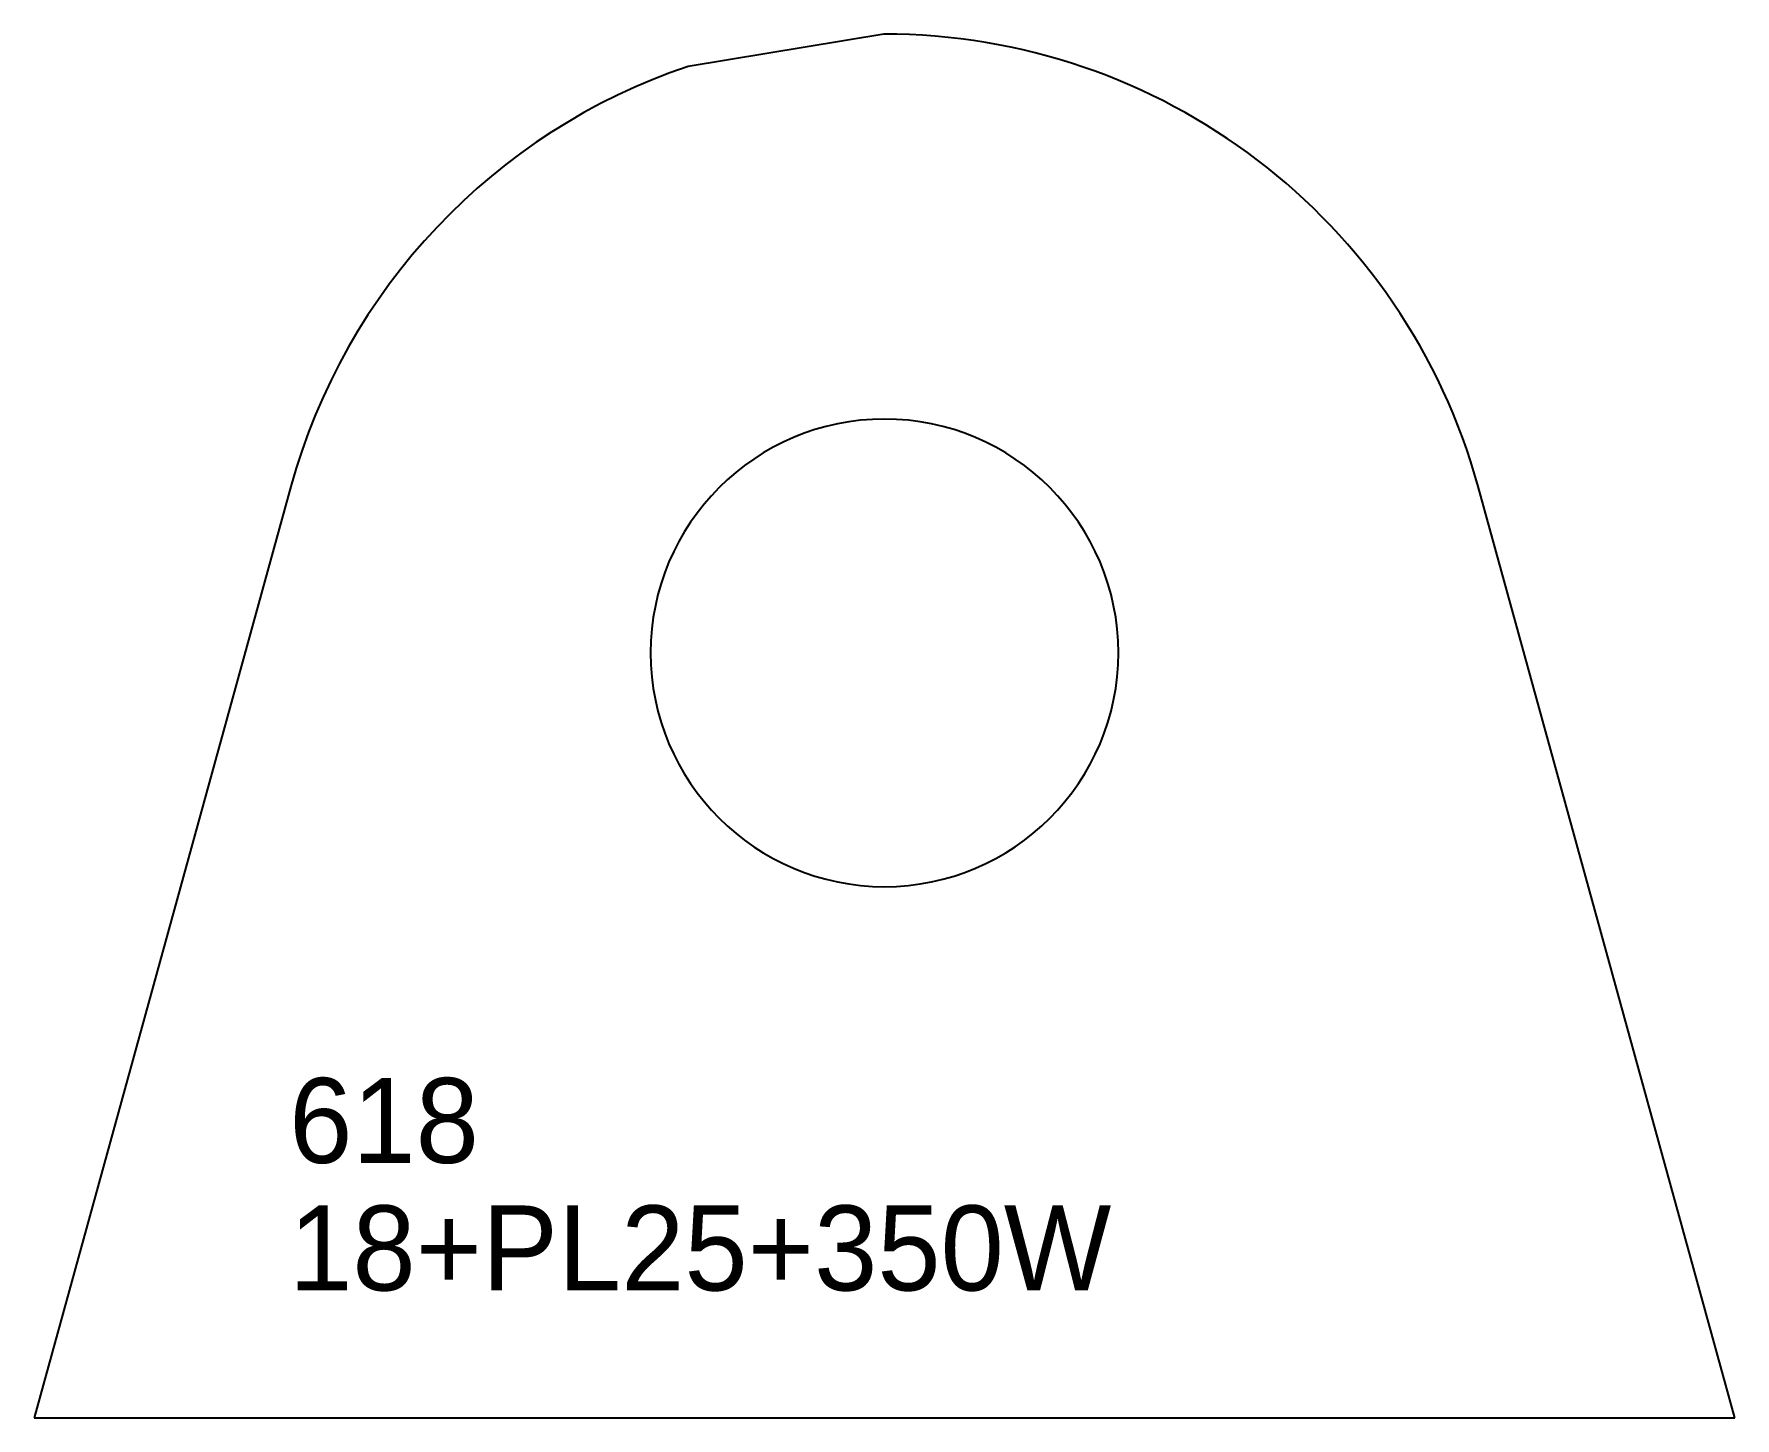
# Model space of a CAD drawing. Extents: x 0 to 200, y 0 to 163.
import ezdxf

# ---------------------------------------------------------------- set-up
doc = ezdxf.new("R2010")
doc.units = 0
for name, color, linetype in [('CUT', 7, 'CONTINUOUS'), ('CUTOUT', 4, 'CONTINUOUS'), ('SCRIBE', 3, 'CONTINUOUS'), ('TEXT', 7, 'CONTINUOUS')]:
    doc.layers.add(name, color=color, linetype=linetype)

msp = doc.modelspace()

# ---------------------------------------------------------------- linework, layer by layer
at = {"layer": 'CUT', "color": 7, "linetype": 'CONTINUOUS'}
for p, q in [((99.91, 162.8), (76.9, 158.99)), ((30.19, 109.56), (0, 0)), ((200, 0), (169.81, 109.56)), ((0, 0), (200, 0))]:
    msp.add_line(p, q, dxfattribs=at)
for centre, start, end in [((99.915, 90.3), 15.406, 90.004), ((100.084, 90.297), 108.65, 164.592)]:
    msp.add_arc(centre, 72.5, start, end, dxfattribs=at)
at = {"layer": 'CUTOUT', "color": 4, "linetype": 'CONTINUOUS'}
for start, end in [(0, 180), (180, 0)]:
    msp.add_arc((100, 90), 27.5, start, end, dxfattribs=at)

# ---------------------------------------------------------------- texts
at = {"layer": 'SCRIBE', "color": 3}
msp.add_text('618', height=10, dxfattribs=at).set_placement((30, 30))
at = {"layer": 'TEXT', "color": 7}
msp.add_text('18+PL25+350W', height=10, dxfattribs=at).set_placement((30, 15))

doc.saveas('drawing.dxf')
